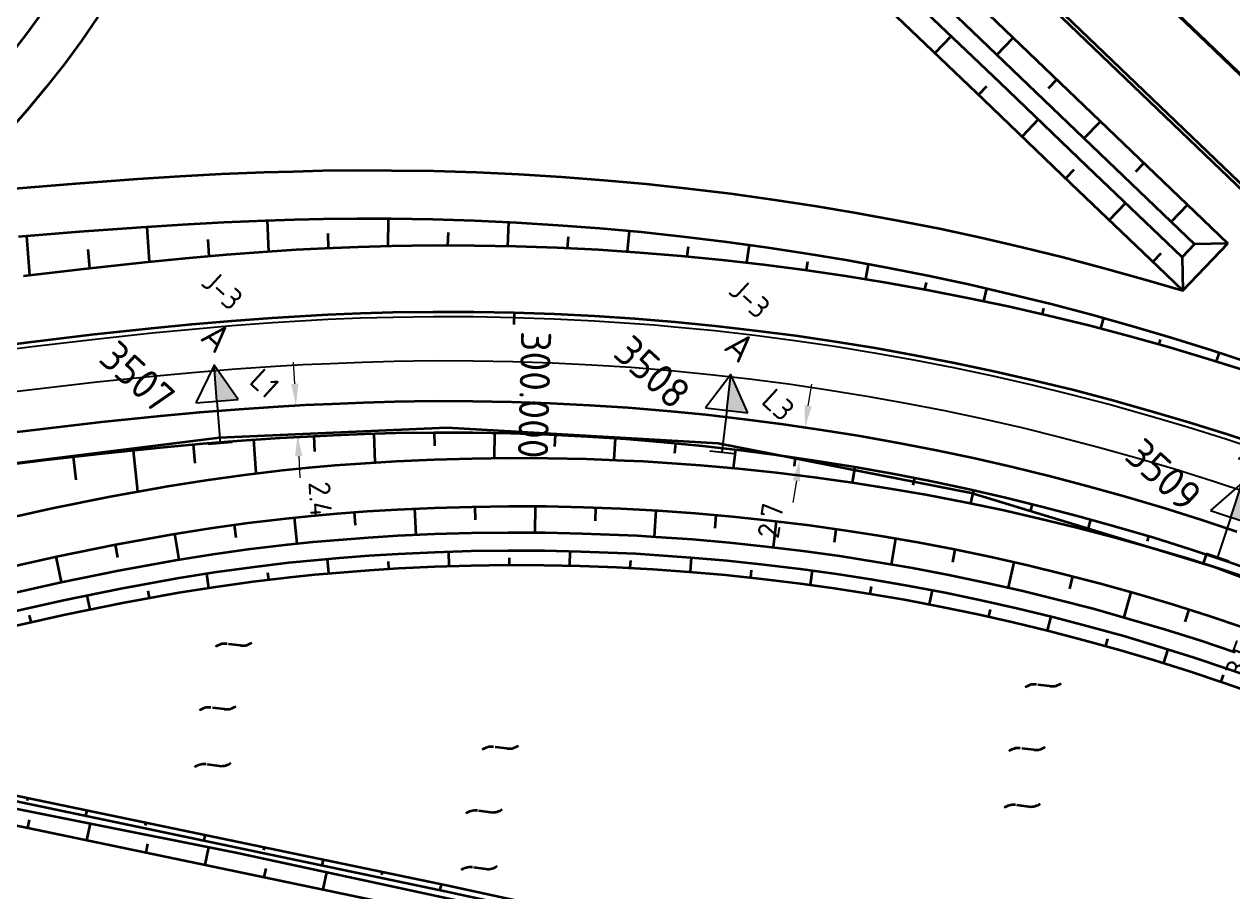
# Model space of a CAD drawing. Header units: metres. Extents: x 134219 to 139080, y 438661 to 444352.
# Drawn here: x 138511.2 to 138611.3, y 439072 to 439143.9 of the extents above; entities that cross this region are included whole.
import ezdxf
from ezdxf.enums import TextEntityAlignment as Align

# ---------------------------------------------------------------- set-up
doc = ezdxf.new("R2010")
doc.units = ezdxf.units.M
doc.linetypes.add('13strp', pattern=[4, 1, -3])
doc.layers.get('DEFPOINTS').update_dxf_attribs({"color": 193})
for name, color, linetype, lineweight in [('N-WE-KL-ET-T18', 1, 'Continuous', 18), ('N-WE-KL-ET-T25', 7, 'Continuous', 25), ('N-WE-KL-ET_LS_OV_ARMATUUR-S', 7, 'Continuous', 25), ('N-WE-KL-ET_LS_OV_ARMATUUR-T18', 1, 'Continuous', 25), ('N-WE-KL-ET_LS_OV_KABEL-G', 10, 'KL-LS-OV-N', 35), ('N-WE-KL-ET_LS_OV_KABEL-M', 7, 'Continuous', 18), ('Utd-ondergr-nw', 8, '13strp', 35)]:
    doc.layers.add(name, color=color, linetype=linetype, lineweight=lineweight)
doc.layers.add('N-WE-KL-ET_LS_OV_ARMATUUR-T25', color=2, linetype='Continuous')
doc.layers.add('Utd-weg-nw', color=8, linetype='Continuous')
doc.styles.add('alm a2ee v011$0$rtw_iso', font='NLCS-ISO.ttf')
doc.styles.add('ISO18', font='NLCS-ISO.ttf')
doc.styles.add('ISO25', font='NLCS-ISO.ttf')
doc.styles.add('NLCS-ISO', font='NLCS-ISO.ttf')
doc.styles.add('NLCS_18', font='NLCS-ISO.ttf', dxfattribs={"height": 1.8})
doc.linetypes.add('KL-LS-OV-N', pattern='A,4,-1,[103,NLCS.SHX,S=0.75,R=0,X=0,Y=0],-1,4,-1.5,["0V",Standard,S=1,R=0,X=0,Y=-0.5],-3', length=14.5)
doc.dimstyles.new('NLCS_t18_pijl_Dimension_l3_h1', dxfattribs={"dimtxt": 1.8, "dimasz": 1.8, "dimexe": 2, "dimexo": 2, "dimgap": 0.7, "dimtad": 1, "dimdec": 1, "dimzin": 0, "dimdsep": 46, "dimtxsty": 'NLCS_18', "dimcen": 2.5, "dimdle": 2, "dimclrd": 256, "dimclre": 256, "dimclrt": 256, "dimadec": 1, "dimazin": 0, "dimtfac": 1, "dimtdec": 1, "dimtofl": 0, "dimtmove": 1, "dimatfit": 0, "dimfxl": 0, "dimtolj": 1, "dimtzin": 0, "dimlwd": 18, "dimlwe": 18, "dimarcsym": 0})

# ---------------------------------------------------------------- blocks, each defined once
blk = doc.blocks.new('SKL-ET_OV_ARMATUUR_HD_NATRIUM_1x150W-SO (3)')
for points in [[(3.49, -1.76), (6.49, 0), (3.49, 1.76)], [(3.49, 1.76), (3.49, -1.76)], [(0, 1), (0, -1)], [(3.49, 0), (0, 0)], [(3.49, 0), (6.49, 0)]]:
    blk.add_lwpolyline(points)
blk.add_solid([(3.49, 0), (3.49, -1.76), (6.49, 0)])
at = {"layer": 'N-WE-KL-ET-T18', "linetype": 'ByBlock', "style": 'NLCS-ISO'}
blk.add_attdef('GROEPSNUMMER', text='', height=1.8, dxfattribs=at).set_placement((-2, -4), align=Align.RIGHT)
blk.add_attdef('FASE-AANSLUITING', (10, -4), '', height=1.8, dxfattribs=at)
at = {"layer": 'N-WE-KL-ET-T18', "linetype": 'ByBlock', "style": 'NLCS-ISO', "flags": 1}
for tag, p in [('TYPE_ARMATUUR', (7.76, -13.46)), ('TYPE_FABRIKAAT', (7.76, -17.24)), ('VERMOGEN_LAMP', (7.76, -21.02)), ('SPIEGELSTAND', (7.76, -24.81)), ('HOOGTE_LICHTMAST', (7.76, -28.59)), ('UITLEGGERHOEK', (7.76, -32.38)), ('TYPE_LICHTMAST', (7.76, -36.16)), ('BOTSVRIENDELIJK', (7.76, -39.95)), ('POSITIE_LICHTMAST', (7.76, -43.73)), ('KABELAANSLUITING', (7.76, -47.52)), ('VOEDINGSPUNT', (7.76, -51.3))]:
    blk.add_attdef(tag, p, '', height=1.8, dxfattribs=at)
at = {"layer": 'N-WE-KL-ET-T25', "linetype": 'ByBlock', "style": 'NLCS-ISO'}
blk.add_attdef('MASTNUMMER', text='', height=2.5, dxfattribs=at).set_placement((4, 4.31), align=Align.MIDDLE)
at = {"layer": 'N-WE-KL-ET-T25', "linetype": 'ByBlock', "style": 'NLCS-ISO', "flags": 1}
blk.add_attdef('TYPE_SYMBOOL', (7.76, -10.06), '', height=2.5, dxfattribs=at)
blk = doc.blocks.new('*D335')
at = {"layer": 'DEFPOINTS', "color": 0, "transparency": 16777216}
for p in [(138533.67, 439112.27), (138533.8, 439109.86), (138533.8, 439109.86)]:
    blk.add_point(p, dxfattribs=at)
at = {"layer": 'N-WE-KL-ET_LS_OV_KABEL-M', "linetype": 'Continuous', "lineweight": 18, "transparency": 16777216}
for p, q in [((138533.58, 439114.06), (138533.48, 439115.86)), ((138533.9, 439108.07), (138533.99, 439106.27))]:
    blk.add_line(p, q, dxfattribs=at)
at = {"layer": 'N-WE-KL-ET_LS_OV_KABEL-M', "lineweight": 18, "transparency": 16777216}
for p, q in [((138533.67, 439112.27), (138535.67, 439112.37)), ((138533.8, 439109.86), (138535.8, 439109.97))]:
    blk.add_line(p, q, dxfattribs=at)
at = {"layer": 'N-WE-KL-ET_LS_OV_KABEL-M', "transparency": 16777216}
for points in [[(138533.88, 439114.08), (138533.28, 439114.05), (138533.67, 439112.27)], [(138534.2, 439108.08), (138533.6, 439108.05), (138533.8, 439109.86)]]:
    blk.add_solid(points, dxfattribs=at)
at = {"layer": 'N-WE-KL-ET_LS_OV_KABEL-M', "transparency": 16777216, "insert": (138535.69, 439104.48), "char_height": 1.8, "attachment_point": 5, "rotation": 273.0661, "style": 'NLCS_18'}
blk.add_mtext('\\A1;2.4', dxfattribs=at)
blk = doc.blocks.new('*D336')
at = {"layer": 'DEFPOINTS', "color": 0, "transparency": 16777216}
for p in [(138575.83, 439110.46), (138575.4, 439107.79), (138575.4, 439107.79)]:
    blk.add_point(p, dxfattribs=at)
at = {"layer": 'N-WE-KL-ET_LS_OV_KABEL-M', "linetype": 'Continuous', "lineweight": 18, "transparency": 16777216}
for p, q in [((138576.11, 439112.24), (138576.39, 439114.02)), ((138575.12, 439106.01), (138574.84, 439104.23))]:
    blk.add_line(p, q, dxfattribs=at)
at = {"layer": 'N-WE-KL-ET_LS_OV_KABEL-M', "lineweight": 18, "transparency": 16777216}
for p, q in [((138575.83, 439110.46), (138573.85, 439110.78)), ((138575.4, 439107.79), (138573.43, 439108.1))]:
    blk.add_line(p, q, dxfattribs=at)
at = {"layer": 'N-WE-KL-ET_LS_OV_KABEL-M', "transparency": 16777216}
for points in [[(138575.81, 439112.29), (138576.4, 439112.19), (138575.83, 439110.46)], [(138574.82, 439106.06), (138575.42, 439105.96), (138575.4, 439107.79)]]:
    blk.add_solid(points, dxfattribs=at)
at = {"layer": 'N-WE-KL-ET_LS_OV_KABEL-M', "transparency": 16777216, "insert": (138572.98, 439102.72), "char_height": 1.8, "attachment_point": 5, "rotation": 81.001, "style": 'NLCS_18'}
blk.add_mtext('\\A1;2.7', dxfattribs=at)
blk = doc.blocks.new('*D337')
at = {"layer": 'DEFPOINTS', "color": 0, "transparency": 16777216}
for p in [(138616.93, 439099.93), (138615.68, 439096.63), (138615.68, 439096.63)]:
    blk.add_point(p, dxfattribs=at)
at = {"layer": 'N-WE-KL-ET_LS_OV_KABEL-M', "linetype": 'Continuous', "lineweight": 18, "transparency": 16777216}
for p, q in [((138617.57, 439101.61), (138618.21, 439103.29)), ((138616.93, 439099.93), (138615.68, 439096.63)), ((138612.69, 439088.79), (138615.68, 439096.63)), ((138615.04, 439094.95), (138614.39, 439093.27))]:
    blk.add_line(p, q, dxfattribs=at)
at = {"layer": 'N-WE-KL-ET_LS_OV_KABEL-M', "lineweight": 18, "transparency": 16777216}
for p, q in [((138616.93, 439099.93), (138615.06, 439100.64)), ((138615.68, 439096.63), (138613.81, 439097.34))]:
    blk.add_line(p, q, dxfattribs=at)
at = {"layer": 'N-WE-KL-ET_LS_OV_KABEL-M', "transparency": 16777216}
for points in [[(138617.29, 439101.72), (138617.85, 439101.5), (138616.93, 439099.93)], [(138614.75, 439095.06), (138615.32, 439094.84), (138615.68, 439096.63)]]:
    blk.add_solid(points, dxfattribs=at)
at = {"layer": 'N-WE-KL-ET_LS_OV_KABEL-M', "transparency": 16777216, "insert": (138611.92, 439091.28), "char_height": 1.8, "attachment_point": 5, "rotation": 69.153, "style": 'NLCS_18'}
blk.add_mtext('\\A1;3.5', dxfattribs=at)
blk = doc.blocks.new('Dwm A2 aanvulling$0$A$C32883349')
at = {"layer": 'Utd-ondergr-nw'}
blk.add_line((-1.82, 0.37), (-2.44, 1.31), dxfattribs=at)
for centre, start, end in [((-3.53, 0.59), 33.3445, 123.3445), ((-0.72, 1.1), 213.3445, 303.3445)]:
    blk.add_arc(centre, 1.31, start, end, dxfattribs=at)

msp = doc.modelspace()

# ---------------------------------------------------------------- linework, layer by layer
at = {"layer": 'N-WE-KL-ET_LS_OV_KABEL-G', "flags": 128}
msp.add_lwpolyline([(138953.36, 438803.71), (138915.36, 438839.38), (138901.13, 438853.03), (138900.09, 438854.5), (138896.25, 438858.69), (138802.58, 438947.64), (138802.58, 438947.61), (138789.54, 438959.74), (138774.47, 438973.56), (138762.68, 438984.16), (138743.95, 439001.5), (138731.19, 439013.41), (138717.8, 439025.19), (138712.97, 439030.05), (138701.15, 439040.29), (138688.62, 439051.81), (138685.03, 439054.89), (138674.01, 439064.17), (138662.45, 439072.76), (138646.48, 439082.7), (138622.68, 439093.99), (138609.71, 439098.88), (138589.61, 439105.01), (138568.64, 439109.11), (138546.16, 439110.41), (138527.35, 439109.58), (138491.99, 439105.17), (138486.14, 439104.84), (138476.69, 439103.93), (138476.83, 439103.72)], dxfattribs=at)
at = {"layer": 'Utd-ondergr-nw', "color": 7, "linetype": 'Continuous'}
msp.add_line((138551.74, 439119.97), (138551.71, 439118.97), dxfattribs=at)
msp.add_line((138551.74, 439119.97), (138551.71, 439118.97), dxfattribs=at)
at = {"layer": 'Utd-ondergr-nw', "linetype": 'Continuous', "flags": 128}
for points in [[(138457.45, 439287.72), (138464.66, 439280.8), (138471.88, 439273.88), (138479.1, 439266.96), (138486.32, 439260.04), (138493.54, 439253.12), (138500.76, 439246.2), (138507.97, 439239.28), (138515.19, 439232.36), (138522.41, 439225.43), (138529.63, 439218.51), (138536.85, 439211.59), (138544.07, 439204.67), (138551.28, 439197.75), (138558.5, 439190.83), (138565.72, 439183.91), (138572.94, 439176.99), (138580.16, 439170.07), (138587.38, 439163.15), (138594.59, 439156.23), (138601.81, 439149.31), (138609.03, 439142.39), (138616.25, 439135.47)], [(138457.5, 439287.77), (138464.71, 439280.85), (138471.93, 439273.93), (138479.15, 439267.01), (138486.37, 439260.09), (138493.59, 439253.17), (138500.8, 439246.25), (138508.02, 439239.33), (138515.24, 439232.41), (138522.46, 439225.49), (138529.68, 439218.56), (138536.9, 439211.64), (138544.11, 439204.72), (138551.33, 439197.8), (138558.55, 439190.88), (138565.77, 439183.96), (138572.99, 439177.04), (138580.21, 439170.12), (138587.42, 439163.2), (138594.64, 439156.28), (138601.86, 439149.36), (138609.08, 439142.44), (138616.3, 439135.52)], [(138516.4, 439222.22), (138517.93, 439220.76), (138525.15, 439213.84), (138532.36, 439206.92), (138539.58, 439199.99), (138546.8, 439193.07), (138554.02, 439186.15), (138561.24, 439179.23), (138568.45, 439172.31), (138575.67, 439165.39), (138582.89, 439158.47), (138590.11, 439151.55), (138597.33, 439144.63), (138604.55, 439137.71), (138611.76, 439130.79), (138618.98, 439123.87), (138626.2, 439116.95), (138633.42, 439110.03), (138639.16, 439104.53)], [(138520.13, 439218.22), (138524.93, 439213.61), (138532.15, 439206.69), (138539.37, 439199.77), (138546.59, 439192.85), (138553.8, 439185.93), (138561.02, 439179.01), (138568.24, 439172.09), (138575.46, 439165.17), (138582.68, 439158.25), (138589.9, 439151.33), (138597.11, 439144.41), (138604.33, 439137.49), (138611.55, 439130.57), (138618.77, 439123.64), (138625.99, 439116.72), (138633.21, 439109.8), (138637.27, 439105.9)], [(138533.93, 439199.45), (138536.6, 439196.88), (138543.82, 439189.96), (138551.04, 439183.04), (138558.25, 439176.12), (138565.47, 439169.2), (138572.69, 439162.28), (138579.91, 439155.36), (138587.13, 439148.44), (138594.35, 439141.52), (138601.56, 439134.6), (138608.78, 439127.68), (138610.85, 439125.69)], [(138533.98, 439196.69), (138535.25, 439195.48), (138542.47, 439188.56), (138549.69, 439181.64), (138556.91, 439174.72), (138564.12, 439167.79), (138571.34, 439160.87), (138578.56, 439153.95), (138585.78, 439147.03), (138593, 439140.11), (138600.22, 439133.19), (138607.43, 439126.27), (138608.1, 439125.63)], [(138532.95, 439195.61), (138534.21, 439194.39), (138541.43, 439187.47), (138548.65, 439180.55), (138555.87, 439173.63), (138563.09, 439166.71), (138570.3, 439159.79), (138577.52, 439152.87), (138584.74, 439145.95), (138591.96, 439139.03), (138599.18, 439132.11), (138606.4, 439125.19), (138607.06, 439124.55)], [(138579.38, 439148.39), (138583.39, 439144.54), (138590.61, 439137.62), (138597.83, 439130.7), (138605.05, 439123.78), (138607.12, 439121.79)], [(138517.27, 439144.48), (138515.9, 439142.49), (138514.47, 439140.53), (138512.97, 439138.62), (138511.42, 439136.75), (138509.81, 439134.93)], [(138512.64, 439144.8), (138511.28, 439142.95), (138509.86, 439141.13)], [(138587.94, 439142.88), (138586.59, 439141.47)], [(138591.73, 439141.33), (138593.08, 439142.73)], [(138596.01, 439138.57), (138596.69, 439139.27)], [(138590.88, 439138.71), (138590.2, 439138.01)], [(138595.16, 439135.96), (138593.81, 439134.55)], [(138598.95, 439134.41), (138600.3, 439135.81)], [(138603.23, 439131.65), (138603.91, 439132.35)], [(138510.36, 439130.24), (138515.45, 439130.67), (138520.59, 439131.04), (138524.05, 439131.26), (138527.52, 439131.45), (138531.01, 439131.6), (138533.44, 439131.67), (138535.89, 439131.73), (138538.73, 439131.76), (138541.58, 439131.75), (138545.1, 439131.7), (138548.63, 439131.59), (138552.14, 439131.43), (138555.66, 439131.21), (138559.17, 439130.95), (138562.67, 439130.63), (138564.41, 439130.45), (138566.17, 439130.26), (138569.66, 439129.83), (138573.14, 439129.35), (138576.61, 439128.82), (138580.07, 439128.24), (138583.52, 439127.61), (138586.97, 439126.92), (138590.39, 439126.18), (138593.81, 439125.39), (138597.21, 439124.55), (138600.6, 439123.66), (138603.98, 439122.72), (138607.12, 439121.79)], [(138598.1, 439131.79), (138597.42, 439131.09)], [(138602.38, 439129.04), (138601.03, 439127.63)], [(138606.17, 439127.48), (138607.52, 439128.89)], [(138510.7, 439126.26), (138515.76, 439126.68), (138520.86, 439127.05), (138524.28, 439127.27), (138527.71, 439127.46), (138531.16, 439127.6), (138533.55, 439127.68), (138535.95, 439127.73), (138538.75, 439127.76), (138541.55, 439127.75), (138545.01, 439127.7), (138548.47, 439127.59), (138551.93, 439127.43), (138555.39, 439127.22), (138558.83, 439126.96), (138562.28, 439126.65), (138563.99, 439126.47), (138565.71, 439126.28), (138569.14, 439125.86), (138572.56, 439125.39), (138575.98, 439124.87), (138579.38, 439124.3), (138582.77, 439123.68), (138586.15, 439123), (138589.52, 439122.28), (138592.88, 439121.5), (138596.23, 439120.68), (138599.56, 439119.8), (138602.87, 439118.88), (138606.17, 439117.9), (138609.46, 439116.88), (138612.73, 439115.8)], [(138531.3, 439127.61), (138531.39, 439125.03)], [(138541.3, 439127.75), (138541.28, 439125.48)], [(138551.29, 439127.46), (138551.19, 439125.48)], [(138511.35, 439126.31), (138511.62, 439123.06)], [(138521.32, 439127.08), (138521.51, 439124.18)], [(138536.32, 439126.52), (138536.34, 439125.31)], [(138546.27, 439126.6), (138546.24, 439125.53)], [(138556.22, 439126.23), (138556.15, 439125.31)], [(138561.27, 439126.74), (138561.11, 439125.02)], [(138511.1, 439123), (138516.12, 439123.6), (138521.16, 439124.15), (138524.54, 439124.48), (138527.93, 439124.77), (138531.33, 439125.03), (138533.69, 439125.18), (138536.07, 439125.3), (138538.83, 439125.41), (138541.6, 439125.49), (138545.02, 439125.54), (138548.45, 439125.53), (138551.88, 439125.46), (138555.31, 439125.35), (138558.73, 439125.18), (138562.15, 439124.95), (138563.86, 439124.82), (138565.57, 439124.67), (138568.98, 439124.34), (138572.39, 439123.95), (138575.79, 439123.51), (138579.18, 439123.01), (138582.56, 439122.46), (138585.94, 439121.86), (138589.3, 439121.2), (138592.66, 439120.49), (138596, 439119.73), (138599.33, 439118.91), (138602.65, 439118.04), (138605.95, 439117.12), (138609.24, 439116.14), (138612.51, 439115.12)], [(138516.45, 439125.18), (138516.57, 439123.65)], [(138526.38, 439126.01), (138526.45, 439124.65)], [(138566.15, 439125.42), (138566.05, 439124.62)], [(138571.2, 439125.58), (138570.99, 439124.11)], [(138576.04, 439124.17), (138575.93, 439123.49)], [(138605.31, 439124.87), (138604.64, 439124.17)], [(138581.07, 439123.99), (138580.84, 439122.74)], [(138585.86, 439122.47), (138585.74, 439121.89)], [(138590.86, 439121.97), (138590.62, 439120.92)], [(138595.6, 439120.32), (138595.48, 439119.84)], [(138506.81, 439116.91), (138511.78, 439117.54), (138516.75, 439118.14), (138521.72, 439118.68), (138525.04, 439119), (138528.37, 439119.29), (138531.7, 439119.54), (138534.01, 439119.68), (138536.32, 439119.81), (138539.02, 439119.92), (138541.71, 439119.99), (138545.05, 439120.04), (138548.4, 439120.03), (138551.74, 439119.97), (138555.08, 439119.85), (138558.41, 439119.69), (138561.75, 439119.47), (138563.41, 439119.34), (138565.08, 439119.19), (138568.4, 439118.87), (138571.72, 439118.49), (138575.04, 439118.06), (138578.34, 439117.57), (138581.64, 439117.04), (138584.93, 439116.45), (138588.21, 439115.81), (138591.48, 439115.12), (138594.73, 439114.37), (138597.98, 439113.58), (138601.21, 439112.73), (138604.43, 439111.83), (138607.63, 439110.88), (138610.82, 439109.88), (138613.99, 439108.83)], [(138600.56, 439119.52), (138600.32, 439118.65)], [(138605.24, 439117.74), (138605.13, 439117.35)], [(138610.14, 439116.65), (138609.9, 439115.93)], [(138507.74, 439109.74), (138512.67, 439110.34), (138517.58, 439110.9), (138522.47, 439111.4), (138525.72, 439111.7), (138528.96, 439111.96), (138532.2, 439112.18), (138534.44, 439112.31), (138536.67, 439112.41), (138539.27, 439112.52), (138541.87, 439112.59), (138545.1, 439112.64), (138548.32, 439112.63), (138551.54, 439112.57), (138554.76, 439112.46), (138557.98, 439112.3), (138561.2, 439112.09), (138562.8, 439111.96), (138564.41, 439111.82), (138567.62, 439111.51), (138570.83, 439111.14), (138574.02, 439110.73), (138577.21, 439110.26), (138580.39, 439109.74), (138583.57, 439109.18), (138586.73, 439108.56), (138589.89, 439107.89), (138593.03, 439107.17), (138596.16, 439106.4), (138599.28, 439105.59), (138602.38, 439104.72), (138605.47, 439103.8), (138608.55, 439102.84), (138611.61, 439101.83)], [(138508.07, 439107.16), (138512.99, 439107.76), (138517.87, 439108.31), (138522.73, 439108.81), (138525.96, 439109.11), (138529.17, 439109.37), (138532.38, 439109.59), (138534.59, 439109.71), (138536.79, 439109.82), (138539.36, 439109.92), (138541.93, 439109.99), (138545.11, 439110.04), (138548.29, 439110.03), (138551.47, 439109.97), (138554.66, 439109.86), (138557.83, 439109.7), (138561.01, 439109.49), (138562.59, 439109.37), (138564.18, 439109.23), (138567.35, 439108.92), (138570.51, 439108.56), (138573.67, 439108.15), (138576.82, 439107.69), (138579.96, 439107.18), (138583.09, 439106.62), (138586.21, 439106.01), (138589.33, 439105.35), (138592.43, 439104.64), (138595.52, 439103.88), (138598.6, 439103.08), (138601.66, 439102.22), (138604.72, 439101.32), (138607.75, 439100.37), (138610.77, 439099.36), (138613.78, 439098.32)], [(138530.38, 439106.65), (138530.18, 439109.44)], [(138535.23, 439108.46), (138535.17, 439109.74)], [(138540.24, 439107.54), (138540.16, 439109.94)], [(138545.17, 439108.91), (138545.16, 439110.04)], [(138550.12, 439107.9), (138550.16, 439109.99)], [(138555.12, 439108.86), (138555.16, 439109.84)], [(138560.03, 439107.75), (138560.15, 439109.55)], [(138565.06, 439108.31), (138565.13, 439109.14)], [(138520.57, 439105.13), (138520.22, 439108.55)], [(138525.33, 439107.5), (138525.19, 439109.04)], [(138569.92, 439107.07), (138570.11, 439108.61)], [(138508.65, 439102.68), (138513.48, 439103.75), (138518.28, 439104.72), (138523.06, 439105.58), (138526.24, 439106.09), (138529.4, 439106.53), (138532.56, 439106.91), (138534.74, 439107.12), (138536.91, 439107.31), (138539.44, 439107.5), (138541.98, 439107.65), (138545.12, 439107.79), (138548.27, 439107.88), (138551.42, 439107.92), (138554.57, 439107.9), (138557.73, 439107.84), (138560.88, 439107.72), (138562.45, 439107.64), (138564.03, 439107.54), (138567.18, 439107.32), (138570.32, 439107.04), (138573.47, 439106.7), (138576.6, 439106.32), (138579.74, 439105.88), (138582.86, 439105.39), (138585.98, 439104.85), (138589.09, 439104.26), (138592.18, 439103.61), (138595.27, 439102.91), (138598.35, 439102.16), (138601.42, 439101.36), (138604.47, 439100.51), (138607.51, 439099.61), (138610.53, 439098.65), (138613.54, 439097.65)], [(138515.46, 439106.11), (138515.25, 439108.01)], [(138574.96, 439107.24), (138575.06, 439107.95)], [(138579.78, 439105.88), (138580, 439107.17)], [(138584.8, 439105.67), (138584.92, 439106.26)], [(138589.57, 439104.16), (138589.81, 439105.24)], [(138594.55, 439103.6), (138594.68, 439104.09)], [(138509.16, 439098.71), (138513.97, 439099.78), (138518.74, 439100.75), (138523.47, 439101.6), (138526.61, 439102.1), (138529.72, 439102.54), (138532.83, 439102.91), (138534.97, 439103.13), (138537.1, 439103.31), (138539.58, 439103.5), (138542.06, 439103.65), (138545.14, 439103.79), (138548.23, 439103.88), (138551.32, 439103.92), (138554.4, 439103.91), (138557.49, 439103.84), (138560.58, 439103.73), (138562.12, 439103.65), (138563.67, 439103.56), (138566.76, 439103.34), (138569.84, 439103.07), (138572.92, 439102.74), (138575.99, 439102.37), (138579.06, 439101.94), (138582.12, 439101.46), (138585.18, 439100.93), (138588.23, 439100.35), (138591.26, 439099.72), (138594.29, 439099.04), (138597.31, 439098.3), (138600.31, 439097.52), (138603.3, 439096.68), (138606.28, 439095.8), (138609.24, 439094.86), (138612.19, 439093.88)], [(138538.61, 439102.34), (138538.53, 439103.42)], [(138543.62, 439101.55), (138543.52, 439103.72)], [(138548.54, 439102.8), (138548.52, 439103.89)], [(138553.5, 439101.74), (138553.52, 439103.91)], [(138558.48, 439102.72), (138558.52, 439103.8)], [(138563.37, 439101.4), (138563.51, 439103.57)], [(138568.4, 439102.1), (138568.49, 439103.18)], [(138528.73, 439101.31), (138528.59, 439102.38)], [(138533.77, 439100.83), (138533.55, 439102.99)], [(138573.22, 439100.52), (138573.47, 439102.68)], [(138599.27, 439101.92), (138599.51, 439102.82)], [(138509.44, 439096.56), (138514.24, 439097.62), (138518.99, 439098.59), (138523.69, 439099.44), (138526.81, 439099.94), (138529.9, 439100.38), (138532.97, 439100.75), (138535.09, 439100.96), (138537.2, 439101.14), (138539.66, 439101.33), (138542.11, 439101.48), (138545.16, 439101.62), (138548.21, 439101.71), (138551.26, 439101.75), (138554.31, 439101.74), (138557.37, 439101.67), (138560.42, 439101.56), (138561.94, 439101.48), (138563.48, 439101.39), (138566.53, 439101.18), (138569.58, 439100.91), (138572.62, 439100.59), (138575.66, 439100.22), (138578.7, 439099.8), (138581.72, 439099.32), (138584.75, 439098.8), (138587.76, 439098.23), (138590.76, 439097.6), (138593.76, 439096.93), (138596.74, 439096.2), (138599.71, 439095.43), (138602.67, 439094.6), (138605.61, 439093.73), (138608.54, 439092.81), (138611.46, 439091.83)], [(138524, 439099.49), (138523.64, 439101.63)], [(138578.27, 439100.95), (138578.43, 439102.03)], [(138583, 439099.1), (138583.36, 439101.25)], [(138604.19, 439101.03), (138604.32, 439101.44)], [(138509.63, 439095.07), (138514.42, 439096.13), (138519.16, 439097.1), (138523.85, 439097.95), (138526.94, 439098.45), (138530.02, 439098.88), (138533.08, 439099.25), (138535.18, 439099.46), (138537.27, 439099.64), (138539.71, 439099.83), (138542.14, 439099.98), (138545.17, 439100.12), (138548.19, 439100.21), (138551.22, 439100.25), (138554.25, 439100.24), (138557.28, 439100.18), (138560.31, 439100.06), (138561.82, 439099.99), (138563.34, 439099.9), (138566.37, 439099.68), (138569.39, 439099.42), (138572.42, 439099.1), (138575.43, 439098.74), (138578.44, 439098.32), (138581.45, 439097.85), (138584.45, 439097.33), (138587.44, 439096.76), (138590.42, 439096.14), (138593.39, 439095.47), (138596.35, 439094.76), (138599.29, 439093.99), (138602.23, 439093.17), (138605.15, 439092.3), (138608.06, 439091.39), (138610.95, 439090.42), (138613.83, 439089.41)], [(138518.93, 439099.68), (138518.72, 439100.74)], [(138546.31, 439100.15), (138546.34, 439098.95)], [(138556.37, 439100.19), (138556.34, 439099)], [(138588.07, 439099.27), (138588.28, 439100.34)], [(138514.27, 439097.63), (138513.82, 439099.75)], [(138536.26, 439099.56), (138536.36, 439098.36)], [(138541.31, 439099.33), (138541.35, 439098.73)], [(138551.34, 439099.65), (138551.34, 439099.05)], [(138561.37, 439099.41), (138561.34, 439098.81)], [(138566.42, 439099.68), (138566.33, 439098.48)], [(138592.69, 439097.17), (138593.17, 439099.29)], [(138608.84, 439099.18), (138609.08, 439099.92)], [(138509.79, 439093.88), (138514.57, 439094.94), (138519.3, 439095.91), (138523.97, 439096.76), (138527.05, 439097.25), (138530.12, 439097.68), (138533.16, 439098.05), (138535.25, 439098.27), (138537.33, 439098.44), (138539.75, 439098.63), (138542.17, 439098.78), (138545.17, 439098.92), (138548.18, 439099.01), (138551.19, 439099.05), (138554.2, 439099.04), (138557.21, 439098.98), (138560.22, 439098.87), (138561.72, 439098.79), (138563.23, 439098.7), (138566.24, 439098.49), (138569.25, 439098.23), (138572.25, 439097.91), (138575.25, 439097.55), (138578.24, 439097.14), (138581.23, 439096.67), (138584.21, 439096.16), (138587.18, 439095.59), (138590.14, 439094.98), (138593.09, 439094.31), (138596.03, 439093.6), (138598.96, 439092.83), (138601.88, 439092.02), (138604.78, 439091.16), (138607.67, 439090.25), (138610.55, 439089.29), (138613.41, 439088.28)], [(138526.26, 439098.34), (138526.44, 439097.15)], [(138531.32, 439098.43), (138531.39, 439097.84)], [(138571.37, 439098.61), (138571.31, 439098.01)], [(138576.43, 439098.6), (138576.27, 439097.41)], [(138597.76, 439097.06), (138598.03, 439098.11)], [(138581.31, 439097.27), (138581.21, 439096.67)], [(138516.36, 439096.53), (138516.6, 439095.36)], [(138521.4, 439096.9), (138521.51, 439096.31)], [(138586.36, 439096.97), (138586.13, 439095.79)], [(138602.26, 439094.72), (138602.85, 439096.81)], [(138591.16, 439095.36), (138591.03, 439094.78)], [(138607.32, 439094.33), (138607.64, 439095.37)], [(138511.58, 439094.89), (138511.71, 439094.31)], [(138596.19, 439094.79), (138595.9, 439093.63)], [(138600.89, 439092.92), (138600.73, 439092.34)], [(138605.88, 439092.07), (138605.52, 439090.93)], [(138476.93, 439089.34), (138476.68, 439089.3), (138476.36, 439089.18), (138476.07, 439088.99), (138475.83, 439088.74), (138475.66, 439088.44), (138475.56, 439088.11), (138475.54, 439087.76), (138475.59, 439087.42), (138475.73, 439087.11), (138475.93, 439086.83), (138476.19, 439086.6), (138476.5, 439086.44), (138476.74, 439086.37), (138507.59, 439080.09), (138546.02, 439072.01), (138560.9, 439068.78)], [(138610.47, 439089.95), (138610.28, 439089.38)], [(138477.31, 439088.17), (138477.17, 439088.14), (138476.96, 439088.04), (138476.79, 439087.87), (138476.69, 439087.66), (138476.66, 439087.43), (138476.71, 439087.2), (138476.84, 439087), (138477.02, 439086.85), (138477.22, 439086.78), (138507.68, 439080.53), (138546.13, 439072.53), (138561, 439069.28)], [(138457.43, 439087.51), (138458.05, 439087.45), (138459.05, 439087.35), (138460.04, 439087.24), (138461.03, 439087.13), (138462.03, 439087.01), (138463.02, 439086.88), (138464.01, 439086.75), (138465, 439086.61), (138465.99, 439086.46), (138466.98, 439086.3), (138467.96, 439086.14), (138468.95, 439085.98), (138469.93, 439085.8), (138470.92, 439085.62), (138471.9, 439085.44), (138472.88, 439085.24), (138473.48, 439085.12), (138491.08, 439081.51), (138528.13, 439073.79), (138559.66, 439067.19)], [(138491.19, 439082.71), (138528.7, 439075.21), (138559.88, 439068.49)], [(138511.43, 439079.52), (138511.48, 439079.74)], [(138516.28, 439078.26), (138516.37, 439078.72)], [(138511.58, 439077.94), (138511.44, 439077.27)], [(138516.62, 439077.62), (138516.33, 439076.25)], [(138521.22, 439077.47), (138521.27, 439077.71)], [(138526.06, 439076.2), (138526.16, 439076.69)], [(138521.38, 439075.93), (138521.23, 439075.23)], [(138526.43, 439075.66), (138526.12, 439074.21)], [(138531.01, 439075.42), (138531.06, 439075.67)], [(138535.85, 439074.15), (138535.95, 439074.65)], [(138531.17, 439073.91), (138531.02, 439073.18)], [(138536.21, 439073.59), (138535.91, 439072.16)], [(138540.79, 439073.38), (138540.85, 439073.63)], [(138545.63, 439072.09), (138545.74, 439072.62)]]:
    msp.add_lwpolyline(points, dxfattribs=at)
msp.add_lwpolyline([(138610.85, 439125.69), (138608.1, 439125.63), (138607.06, 439124.55), (138607.12, 439121.79), (138610.85, 439125.69)], close=True, dxfattribs=at)
at = {"layer": 'Utd-weg-nw', "linetype": 'Continuous', "flags": 128}
for points in [[(138506.86, 439116.52), (138511.83, 439117.15), (138516.79, 439117.74), (138521.76, 439118.28), (138525.08, 439118.6), (138528.4, 439118.89), (138531.73, 439119.14), (138534.03, 439119.29), (138536.34, 439119.41), (138539.03, 439119.52), (138541.72, 439119.59), (138545.06, 439119.64), (138548.39, 439119.63), (138551.73, 439119.57), (138555.06, 439119.45), (138558.39, 439119.29), (138561.72, 439119.07), (138563.37, 439118.94), (138565.04, 439118.79), (138568.36, 439118.47), (138571.67, 439118.09), (138574.98, 439117.66), (138578.28, 439117.18), (138581.57, 439116.64), (138584.85, 439116.06), (138588.13, 439115.42), (138591.39, 439114.73), (138594.64, 439113.98), (138597.88, 439113.19), (138601.11, 439112.34), (138604.32, 439111.45), (138607.52, 439110.5), (138610.7, 439109.5), (138613.86, 439108.45)], [(138507.31, 439113.07), (138512.26, 439113.66), (138517.19, 439114.22), (138522.13, 439114.73), (138525.41, 439115.03), (138528.69, 439115.3), (138531.97, 439115.52), (138534.24, 439115.65), (138536.51, 439115.76), (138539.16, 439115.87), (138541.8, 439115.94), (138545.08, 439115.99), (138548.35, 439115.98), (138551.63, 439115.92), (138554.91, 439115.81), (138558.18, 439115.64), (138561.45, 439115.43), (138563.08, 439115.3), (138564.71, 439115.16), (138567.98, 439114.84), (138571.23, 439114.47), (138574.48, 439114.05), (138577.72, 439113.57), (138580.96, 439113.05), (138584.18, 439112.47), (138587.4, 439111.84), (138590.61, 439111.16), (138593.8, 439110.43), (138596.98, 439109.65), (138600.15, 439108.82), (138603.31, 439107.94), (138606.45, 439107.01), (138609.58, 439106.03), (138612.69, 439105)]]:
    msp.add_lwpolyline(points, dxfattribs=at)

# ---------------------------------------------------------------- block references
at = {"layer": 'N-WE-KL-ET_LS_OV_ARMATUUR-S'}
ref = msp.add_blockref('SKL-ET_OV_ARMATUUR_HD_NATRIUM_1x150W-SO (3)', (138527.4, 439109.15, 1.98), dxfattribs=dict(at, rotation=94.42128529772253))
ref.add_attrib('MASTNUMMER', '3507', (138517.22, 439115.98, 1.98), dxfattribs={"layer": 'N-WE-KL-ET_LS_OV_ARMATUUR-T25', "height": 2.5, "rotation": 317.498, "style": 'ISO25'})
ref.add_attrib('TYPE_SYMBOOL', 'A', (138525.64, 439117.78, 1.98), dxfattribs={"layer": 'N-WE-KL-ET_LS_OV_ARMATUUR-T25', "height": 2.25, "rotation": 317.498, "style": 'ISO25'})
ref.add_attrib('FASE-AANSLUITING_1', 'L1', (138529.7, 439114.15, 1.98), dxfattribs={"layer": 'N-WE-KL-ET_LS_OV_ARMATUUR-T18', "height": 1.8, "rotation": 317.498, "style": 'ISO18'})
ref.add_attrib('GROEPSNUMMER', 'J-3', (138525.71, 439122.32, 1.98), dxfattribs={"layer": 'N-WE-KL-ET_LS_OV_ARMATUUR-T18', "height": 1.8, "rotation": 317.498, "style": 'ISO18'})
ref = msp.add_blockref('SKL-ET_OV_ARMATUUR_HD_NATRIUM_1x150W-SO (3)', (138568.96, 439108.4, 1.17), dxfattribs=dict(at, rotation=83.49802079600147))
ref.add_attrib('MASTNUMMER', '3508', (138559.83, 439116.42, 1.17), dxfattribs={"layer": 'N-WE-KL-ET_LS_OV_ARMATUUR-T25', "height": 2.5, "rotation": 317.498, "style": 'ISO25'})
ref.add_attrib('TYPE_SYMBOOL', 'A', (138569, 439116.98, 1.17), dxfattribs={"layer": 'N-WE-KL-ET_LS_OV_ARMATUUR-T25', "height": 2.25, "rotation": 317.498, "style": 'ISO25'})
ref.add_attrib('FASE-AANSLUITING_1', 'L3', (138572.12, 439112.49, 1.17), dxfattribs={"layer": 'N-WE-KL-ET_LS_OV_ARMATUUR-T18', "height": 1.8, "rotation": 317.498, "style": 'ISO18'})
ref.add_attrib('GROEPSNUMMER', 'J-3', (138569.39, 439121.63, 1.17), dxfattribs={"layer": 'N-WE-KL-ET_LS_OV_ARMATUUR-T18', "height": 1.8, "rotation": 317.498, "style": 'ISO18'})
ref = msp.add_blockref('SKL-ET_OV_ARMATUUR_HD_NATRIUM_1x150W-SO (3)', (138610, 439099.71, 1.05), dxfattribs=dict(at, rotation=71.67508217426219))
ref.add_attrib('MASTNUMMER', '3509', (138602.19, 439107.89, 1.05), dxfattribs={"layer": 'N-WE-KL-ET_LS_OV_ARMATUUR-T25', "height": 2.5, "rotation": 317.498, "style": 'ISO25'})
ref.add_attrib('TYPE_SYMBOOL', 'A', (138611.54, 439107.97, 1.05), dxfattribs={"layer": 'N-WE-KL-ET_LS_OV_ARMATUUR-T25', "height": 2.25, "rotation": 317.498, "style": 'ISO25'})
ref.add_attrib('FASE-AANSLUITING_1', 'L2', (138613.76, 439102.57, 1.05), dxfattribs={"layer": 'N-WE-KL-ET_LS_OV_ARMATUUR-T18', "height": 1.8, "rotation": 317.498, "style": 'ISO18'})
ref.add_attrib('GROEPSNUMMER', 'J-3', (138612.53, 439112.23, 1.05), dxfattribs={"layer": 'N-WE-KL-ET_LS_OV_ARMATUUR-T18', "height": 1.8, "rotation": 317.498, "style": 'ISO18'})
at = {"layer": 'Utd-ondergr-nw', "linetype": 'Continuous', "rotation": 49.35098364402291}
for p in [(138530.55, 439093.51), (138597.59, 439090.14), (138529.21, 439088.23), (138552.62, 439084.97), (138596.25, 439084.86), (138528.81, 439083.53), (138595.85, 439080.16), (138551.28, 439079.69), (138550.87, 439074.99)]:
    msp.add_blockref('Dwm A2 aanvulling$0$A$C32883349', p, dxfattribs=at)

# ---------------------------------------------------------------- texts
at = {"layer": 'Utd-ondergr-nw', "color": 7, "style": 'alm a2ee v011$0$rtw_iso'}
msp.add_text('300.000', height=2.5, rotation=268.5001, dxfattribs=at).set_placement((138552.32, 439118.45))

# ---------------------------------------------------------------- dimensions: what is measured, and where the dimension line sits
at = {"layer": 'N-WE-KL-ET_LS_OV_KABEL-M'}
for base, p1, p2, angle, picture, middle in [((138533.8, 439109.86), (138533.67, 439112.27), (138533.8, 439109.86), 273.0661, '*D335', (138534.09, 439104.4)), ((138575.4, 439107.79), (138575.83, 439110.46), (138575.4, 439107.79), 261.001, '*D336', (138574.56, 439102.47)), ((138615.68, 439096.63), (138616.93, 439099.93), (138615.68, 439096.63), 249.153, '*D337', (138613.42, 439090.71))]:
    dim = msp.add_linear_dim(base=base, p1=p1, p2=p2, angle=angle, dimstyle='NLCS_t18_pijl_Dimension_l3_h1', dxfattribs=at)
    dim.commit()
    dim.dimension.update_dxf_attribs({"geometry": picture, "text_midpoint": middle, "dimtype": 161})

doc.saveas('drawing.dxf')
